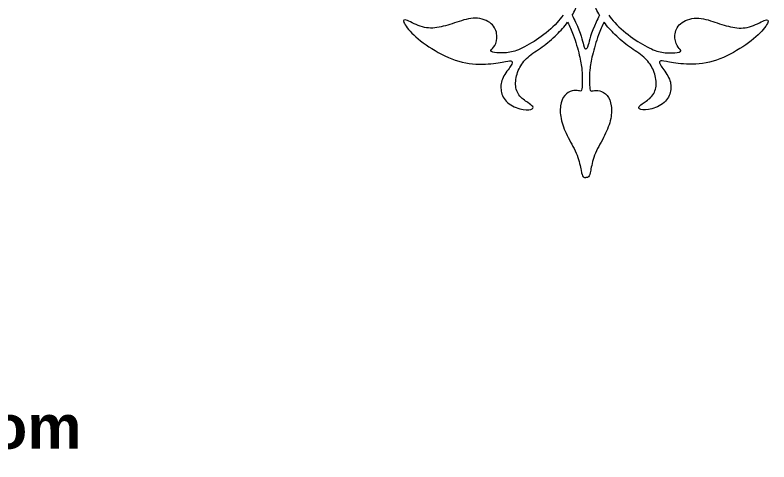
# Model space of a CAD drawing. Header units: millimetres. Extents: x -100 to 96, y -22 to 167.
# Drawn here: x -1.4 to 67.5, y -21.7 to 19.1 of the extents above; entities that cross this region are included whole.
import ezdxf

# ---------------------------------------------------------------- set-up
doc = ezdxf.new("R2010")
doc.units = ezdxf.units.MM
doc.header["$MEASUREMENT"] = 0
doc.layers.add('Layer 1', color=7, linetype='Continuous')

msp = doc.modelspace()

# ---------------------------------------------------------------- linework, layer by layer
at = {"layer": 'Layer 1', "lineweight": 20}
for points, knots in [([(49.5148, 19.1189), (49.7395, 19.5037), (49.924, 19.8961), (50.084, 20.2672), (50.084, 20.2672), (50.2957, 20.7578), (50.4652, 21.2112), (50.5718, 21.5773), (50.5718, 21.5773), (50.6785, 21.9434), (50.7226, 22.2224), (50.7666, 22.5013)], [0, 0, 0, 0, 0.25, 0.25, 0.25, 0.25, 0.5, 0.5, 0.5, 0.5, 1, 1, 1, 1]), ([(52.0184, 19.1189), (51.7937, 19.5037), (51.6092, 19.8961), (51.4492, 20.2672), (51.4492, 20.2672), (51.2375, 20.7578), (51.068, 21.2112), (50.9614, 21.5773), (50.9614, 21.5773), (50.8547, 21.9434), (50.8106, 22.2224), (50.7666, 22.5013)], [0, 0, 0, 0, 0.25, 0.25, 0.25, 0.25, 0.5, 0.5, 0.5, 0.5, 1, 1, 1, 1]), ([(48.6805, 19.1399), (48.5138, 18.9035), (48.3316, 18.6713), (48.134, 18.4515), (48.134, 18.4515), (47.6459, 17.9086), (47.0629, 17.4403), (46.4702, 17.0319), (46.4702, 17.0319), (45.8775, 16.6235), (45.2747, 16.2747), (44.7841, 16.0531), (44.7841, 16.0531), (44.2935, 15.8314), (43.9148, 15.7367), (43.5114, 15.6969), (43.5114, 15.6969), (43.1079, 15.657), (42.6795, 15.6721), (42.4155, 15.7144), (42.4155, 15.7144), (42.1515, 15.7567), (42.0518, 15.8265), (42.0892, 15.9161), (42.0892, 15.9161), (42.1265, 16.0057), (42.301, 16.1154), (42.4329, 16.347), (42.4329, 16.347), (42.5649, 16.5786), (42.6546, 16.9323), (42.6272, 17.3009), (42.6272, 17.3009), (42.5998, 17.6695), (42.4553, 18.0531), (42.1116, 18.3494), (42.1116, 18.3494), (41.768, 18.6458), (41.225, 18.855), (40.6646, 18.8625), (40.6646, 18.8625), (40.1042, 18.87), (39.5263, 18.6757), (38.966, 18.4889), (38.966, 18.4889), (38.4056, 18.3021), (37.8627, 18.1228), (37.3446, 18.0257), (37.3446, 18.0257), (36.8266, 17.9285), (36.3334, 17.9136), (35.8229, 18.058), (35.8229, 18.058), (35.3123, 18.2025), (34.7842, 18.5064), (34.4655, 18.6309), (34.4655, 18.6309), (34.1467, 18.7554), (34.0371, 18.7006), (34.1342, 18.4591), (34.1342, 18.4591), (34.2313, 18.2175), (34.5352, 17.789), (35.0308, 17.3234), (35.0308, 17.3234), (35.5264, 16.8576), (36.2139, 16.3544), (36.9859, 15.9012), (36.9859, 15.9012), (37.758, 15.4479), (38.6149, 15.0444), (39.4641, 14.8377), (39.4641, 14.8377), (40.3134, 14.631), (41.1553, 14.621), (41.8426, 14.6708), (41.8426, 14.6708), (42.53, 14.7206), (43.0631, 14.8302), (43.4068, 14.895), (43.4068, 14.895), (43.7505, 14.9597), (43.9049, 14.9797), (43.9821, 14.9274), (43.9821, 14.9274), (44.0593, 14.8751), (44.0593, 14.7505), (43.8924, 14.484), (43.8924, 14.484), (43.7255, 14.2175), (43.3918, 13.8091), (43.2025, 13.428), (43.2025, 13.428), (43.0133, 13.0469), (42.9684, 12.6933), (43.0107, 12.3272), (43.0107, 12.3272), (43.0531, 11.9611), (43.1826, 11.5824), (43.4914, 11.2661), (43.4914, 11.2661), (43.8003, 10.9498), (44.2884, 10.6958), (44.7243, 10.5737), (44.7243, 10.5737), (45.1601, 10.4517), (45.5437, 10.4617), (45.7454, 10.5165), (45.7454, 10.5165), (45.9471, 10.5713), (45.9671, 10.6709), (45.9049, 10.773), (45.9049, 10.773), (45.8426, 10.8751), (45.6981, 10.9797), (45.4541, 11.1441), (45.4541, 11.1441), (45.21, 11.3085), (44.8662, 11.5327), (44.6471, 11.839), (44.6471, 11.839), (44.4279, 12.1453), (44.3332, 12.5339), (44.3432, 12.9498), (44.3432, 12.9498), (44.3532, 13.3657), (44.4678, 13.8091), (44.6571, 14.2125), (44.6571, 14.2125), (44.8463, 14.616), (45.1104, 14.9797), (45.479, 15.3034), (45.479, 15.3034), (45.8476, 15.6272), (46.3208, 15.9111), (46.779, 16.2399), (46.779, 16.2399), (47.2373, 16.5686), (47.6807, 16.9423), (48.109, 17.3632), (48.109, 17.3632), (48.4612, 17.7092), (48.8033, 18.0872), (49.0992, 18.4875)], [0, 0, 0, 0, 0.027027, 0.027027, 0.027027, 0.027027, 0.0540541, 0.0540541, 0.0540541, 0.0540541, 0.0810811, 0.0810811, 0.0810811, 0.0810811, 0.1081081, 0.1081081, 0.1081081, 0.1081081, 0.1351351, 0.1351351, 0.1351351, 0.1351351, 0.1621622, 0.1621622, 0.1621622, 0.1621622, 0.1891892, 0.1891892, 0.1891892, 0.1891892, 0.2162162, 0.2162162, 0.2162162, 0.2162162, 0.2432432, 0.2432432, 0.2432432, 0.2432432, 0.2702703, 0.2702703, 0.2702703, 0.2702703, 0.2972973, 0.2972973, 0.2972973, 0.2972973, 0.3243243, 0.3243243, 0.3243243, 0.3243243, 0.3513514, 0.3513514, 0.3513514, 0.3513514, 0.3783784, 0.3783784, 0.3783784, 0.3783784, 0.4054054, 0.4054054, 0.4054054, 0.4054054, 0.4324324, 0.4324324, 0.4324324, 0.4324324, 0.4594595, 0.4594595, 0.4594595, 0.4594595, 0.4864865, 0.4864865, 0.4864865, 0.4864865, 0.5135135, 0.5135135, 0.5135135, 0.5135135, 0.5405405, 0.5405405, 0.5405405, 0.5405405, 0.5675676, 0.5675676, 0.5675676, 0.5675676, 0.5945946, 0.5945946, 0.5945946, 0.5945946, 0.6216216, 0.6216216, 0.6216216, 0.6216216, 0.6486486, 0.6486486, 0.6486486, 0.6486486, 0.6756757, 0.6756757, 0.6756757, 0.6756757, 0.7027027, 0.7027027, 0.7027027, 0.7027027, 0.7297297, 0.7297297, 0.7297297, 0.7297297, 0.7567568, 0.7567568, 0.7567568, 0.7567568, 0.7837838, 0.7837838, 0.7837838, 0.7837838, 0.8108108, 0.8108108, 0.8108108, 0.8108108, 0.8378378, 0.8378378, 0.8378378, 0.8378378, 0.8648649, 0.8648649, 0.8648649, 0.8648649, 0.8918919, 0.8918919, 0.8918919, 0.8918919, 0.9189189, 0.9189189, 0.9189189, 0.9189189, 0.9459459, 0.9459459, 0.9459459, 0.9459459, 1, 1, 1, 1]), ([(49.5148, 19.1189), (49.6308, 18.9026), (49.7367, 18.6935), (49.8297, 18.4957), (49.8297, 18.4957), (50.3054, 17.4845), (50.4499, 16.7671), (50.5508, 16.4088), (50.5508, 16.4088), (50.6517, 16.0505), (50.7092, 16.0512), (50.7666, 16.0518)], [0, 0, 0, 0, 0.25, 0.25, 0.25, 0.25, 0.5, 0.5, 0.5, 0.5, 1, 1, 1, 1]), ([(52.0184, 19.1189), (51.9024, 18.9026), (51.7965, 18.6935), (51.7035, 18.4957), (51.7035, 18.4957), (51.2278, 17.4845), (51.0833, 16.7671), (50.9824, 16.4088), (50.9824, 16.4088), (50.8815, 16.0505), (50.824, 16.0512), (50.7666, 16.0518)], [0, 0, 0, 0, 0.25, 0.25, 0.25, 0.25, 0.5, 0.5, 0.5, 0.5, 1, 1, 1, 1]), ([(52.8527, 19.1399), (53.0194, 18.9035), (53.2016, 18.6713), (53.3992, 18.4515), (53.3992, 18.4515), (53.8873, 17.9086), (54.4703, 17.4403), (55.063, 17.0319), (55.063, 17.0319), (55.6557, 16.6235), (56.2585, 16.2747), (56.7491, 16.0531), (56.7491, 16.0531), (57.2398, 15.8314), (57.6184, 15.7367), (58.0218, 15.6969), (58.0218, 15.6969), (58.4253, 15.657), (58.8537, 15.6721), (59.1177, 15.7144), (59.1177, 15.7144), (59.3817, 15.7567), (59.4814, 15.8265), (59.4441, 15.9161), (59.4441, 15.9161), (59.4067, 16.0057), (59.2323, 16.1154), (59.1003, 16.347), (59.1003, 16.347), (58.9683, 16.5786), (58.8786, 16.9323), (58.906, 17.3009), (58.906, 17.3009), (58.9334, 17.6695), (59.0779, 18.0531), (59.4216, 18.3494), (59.4216, 18.3494), (59.7653, 18.6458), (60.3082, 18.855), (60.8686, 18.8625), (60.8686, 18.8625), (61.429, 18.87), (62.0069, 18.6757), (62.5672, 18.4889), (62.5672, 18.4889), (63.1276, 18.3021), (63.6705, 18.1228), (64.1886, 18.0257), (64.1886, 18.0257), (64.7066, 17.9285), (65.1998, 17.9136), (65.7103, 18.058), (65.7103, 18.058), (66.2209, 18.2025), (66.749, 18.5064), (67.0678, 18.6309), (67.0678, 18.6309), (67.3865, 18.7554), (67.4962, 18.7006), (67.399, 18.4591), (67.399, 18.4591), (67.3019, 18.2175), (66.998, 17.789), (66.5024, 17.3234), (66.5024, 17.3234), (66.0068, 16.8576), (65.3193, 16.3544), (64.5473, 15.9012), (64.5473, 15.9012), (63.7752, 15.4479), (62.9184, 15.0444), (62.0691, 14.8377), (62.0691, 14.8377), (61.2198, 14.631), (60.3779, 14.621), (59.6906, 14.6708), (59.6906, 14.6708), (59.0032, 14.7206), (58.4701, 14.8302), (58.1264, 14.895), (58.1264, 14.895), (57.7828, 14.9597), (57.6283, 14.9797), (57.5511, 14.9274), (57.5511, 14.9274), (57.4739, 14.8751), (57.4739, 14.7505), (57.6408, 14.484), (57.6408, 14.484), (57.8077, 14.2175), (58.1414, 13.8091), (58.3307, 13.428), (58.3307, 13.428), (58.5199, 13.0469), (58.5648, 12.6933), (58.5225, 12.3272), (58.5225, 12.3272), (58.4801, 11.9611), (58.3506, 11.5824), (58.0418, 11.2661), (58.0418, 11.2661), (57.7329, 10.9498), (57.2448, 10.6958), (56.8089, 10.5737), (56.8089, 10.5737), (56.3731, 10.4517), (55.9895, 10.4617), (55.7878, 10.5165), (55.7878, 10.5165), (55.5861, 10.5713), (55.5661, 10.6709), (55.6283, 10.773), (55.6283, 10.773), (55.6906, 10.8751), (55.8351, 10.9797), (56.0792, 11.1441), (56.0792, 11.1441), (56.3232, 11.3085), (56.667, 11.5327), (56.8861, 11.839), (56.8861, 11.839), (57.1053, 12.1453), (57.2, 12.5339), (57.1901, 12.9498), (57.1901, 12.9498), (57.1801, 13.3657), (57.0654, 13.8091), (56.8761, 14.2125), (56.8761, 14.2125), (56.6869, 14.616), (56.4228, 14.9797), (56.0542, 15.3034), (56.0542, 15.3034), (55.6857, 15.6272), (55.2124, 15.9111), (54.7542, 16.2399), (54.7542, 16.2399), (54.2959, 16.5686), (53.8525, 16.9423), (53.4242, 17.3632), (53.4242, 17.3632), (53.0721, 17.7092), (52.73, 18.0872), (52.434, 18.4875)], [0, 0, 0, 0, 0.027027, 0.027027, 0.027027, 0.027027, 0.0540541, 0.0540541, 0.0540541, 0.0540541, 0.0810811, 0.0810811, 0.0810811, 0.0810811, 0.1081081, 0.1081081, 0.1081081, 0.1081081, 0.1351351, 0.1351351, 0.1351351, 0.1351351, 0.1621622, 0.1621622, 0.1621622, 0.1621622, 0.1891892, 0.1891892, 0.1891892, 0.1891892, 0.2162162, 0.2162162, 0.2162162, 0.2162162, 0.2432432, 0.2432432, 0.2432432, 0.2432432, 0.2702703, 0.2702703, 0.2702703, 0.2702703, 0.2972973, 0.2972973, 0.2972973, 0.2972973, 0.3243243, 0.3243243, 0.3243243, 0.3243243, 0.3513514, 0.3513514, 0.3513514, 0.3513514, 0.3783784, 0.3783784, 0.3783784, 0.3783784, 0.4054054, 0.4054054, 0.4054054, 0.4054054, 0.4324324, 0.4324324, 0.4324324, 0.4324324, 0.4594595, 0.4594595, 0.4594595, 0.4594595, 0.4864865, 0.4864865, 0.4864865, 0.4864865, 0.5135135, 0.5135135, 0.5135135, 0.5135135, 0.5405405, 0.5405405, 0.5405405, 0.5405405, 0.5675676, 0.5675676, 0.5675676, 0.5675676, 0.5945946, 0.5945946, 0.5945946, 0.5945946, 0.6216216, 0.6216216, 0.6216216, 0.6216216, 0.6486486, 0.6486486, 0.6486486, 0.6486486, 0.6756757, 0.6756757, 0.6756757, 0.6756757, 0.7027027, 0.7027027, 0.7027027, 0.7027027, 0.7297297, 0.7297297, 0.7297297, 0.7297297, 0.7567568, 0.7567568, 0.7567568, 0.7567568, 0.7837838, 0.7837838, 0.7837838, 0.7837838, 0.8108108, 0.8108108, 0.8108108, 0.8108108, 0.8378378, 0.8378378, 0.8378378, 0.8378378, 0.8648649, 0.8648649, 0.8648649, 0.8648649, 0.8918919, 0.8918919, 0.8918919, 0.8918919, 0.9189189, 0.9189189, 0.9189189, 0.9189189, 0.9459459, 0.9459459, 0.9459459, 0.9459459, 1, 1, 1, 1]), ([(49.0992, 18.4875), (49.2966, 18.13), (49.4623, 17.7467), (49.6155, 17.3232), (49.6155, 17.3232), (49.8347, 16.718), (50.029, 16.0305), (50.161, 15.4876), (50.161, 15.4876), (50.293, 14.9447), (50.3628, 14.5461), (50.4001, 14.1352), (50.4001, 14.1352), (50.4374, 13.7242), (50.4425, 13.3008), (50.435, 12.9671), (50.435, 12.9671), (50.4275, 12.6333), (50.4076, 12.3892), (50.3628, 12.2797), (50.3628, 12.2797), (50.3179, 12.1701), (50.2481, 12.195), (50.1037, 12.2198), (50.1037, 12.2198), (49.9593, 12.2448), (49.74, 12.2697), (49.506, 12.2149), (49.506, 12.2149), (49.2719, 12.1601), (49.0227, 12.0256), (48.831, 11.7965), (48.831, 11.7965), (48.6392, 11.5674), (48.5047, 11.2435), (48.4499, 10.8476), (48.4499, 10.8476), (48.3951, 10.4516), (48.42, 9.9833), (48.542, 9.4877), (48.542, 9.4877), (48.6641, 8.9921), (48.8833, 8.469), (49.1573, 7.936), (49.1573, 7.936), (49.4313, 7.403), (49.76, 6.86), (49.9667, 6.332), (49.9667, 6.332), (50.1735, 5.804), (50.2581, 5.291), (50.3253, 4.9522), (50.3253, 4.9522), (50.3926, 4.6135), (50.4424, 4.4491), (50.513, 4.3671), (50.513, 4.3671), (50.5837, 4.2851), (50.6752, 4.2853), (50.7666, 4.2856)], [0, 0, 0, 0, 0.0625, 0.0625, 0.0625, 0.0625, 0.125, 0.125, 0.125, 0.125, 0.1875, 0.1875, 0.1875, 0.1875, 0.25, 0.25, 0.25, 0.25, 0.3125, 0.3125, 0.3125, 0.3125, 0.375, 0.375, 0.375, 0.375, 0.4375, 0.4375, 0.4375, 0.4375, 0.5, 0.5, 0.5, 0.5, 0.5625, 0.5625, 0.5625, 0.5625, 0.625, 0.625, 0.625, 0.625, 0.6875, 0.6875, 0.6875, 0.6875, 0.75, 0.75, 0.75, 0.75, 0.8125, 0.8125, 0.8125, 0.8125, 0.875, 0.875, 0.875, 0.875, 1, 1, 1, 1]), ([(52.434, 18.4875), (52.2366, 18.13), (52.0709, 17.7467), (51.9177, 17.3232), (51.9177, 17.3232), (51.6985, 16.718), (51.5042, 16.0305), (51.3722, 15.4876), (51.3722, 15.4876), (51.2402, 14.9447), (51.1704, 14.5461), (51.1331, 14.1352), (51.1331, 14.1352), (51.0958, 13.7242), (51.0907, 13.3008), (51.0982, 12.9671), (51.0982, 12.9671), (51.1057, 12.6333), (51.1256, 12.3892), (51.1704, 12.2797), (51.1704, 12.2797), (51.2153, 12.1701), (51.2851, 12.195), (51.4295, 12.2198), (51.4295, 12.2198), (51.5739, 12.2448), (51.7932, 12.2697), (52.0272, 12.2149), (52.0272, 12.2149), (52.2613, 12.1601), (52.5105, 12.0256), (52.7022, 11.7965), (52.7022, 11.7965), (52.894, 11.5674), (53.0285, 11.2435), (53.0833, 10.8476), (53.0833, 10.8476), (53.1381, 10.4516), (53.1132, 9.9833), (52.9912, 9.4877), (52.9912, 9.4877), (52.8691, 8.9921), (52.6499, 8.469), (52.3759, 7.936), (52.3759, 7.936), (52.102, 7.403), (51.7732, 6.86), (51.5665, 6.332), (51.5665, 6.332), (51.3598, 5.804), (51.2751, 5.291), (51.2079, 4.9522), (51.2079, 4.9522), (51.1406, 4.6135), (51.0908, 4.4491), (51.0202, 4.3671), (51.0202, 4.3671), (50.9495, 4.2851), (50.858, 4.2853), (50.7666, 4.2856)], [0, 0, 0, 0, 0.0625, 0.0625, 0.0625, 0.0625, 0.125, 0.125, 0.125, 0.125, 0.1875, 0.1875, 0.1875, 0.1875, 0.25, 0.25, 0.25, 0.25, 0.3125, 0.3125, 0.3125, 0.3125, 0.375, 0.375, 0.375, 0.375, 0.4375, 0.4375, 0.4375, 0.4375, 0.5, 0.5, 0.5, 0.5, 0.5625, 0.5625, 0.5625, 0.5625, 0.625, 0.625, 0.625, 0.625, 0.6875, 0.6875, 0.6875, 0.6875, 0.75, 0.75, 0.75, 0.75, 0.8125, 0.8125, 0.8125, 0.8125, 0.875, 0.875, 0.875, 0.875, 1, 1, 1, 1])]:
    msp.add_open_spline(points, degree=3, knots=knots, dxfattribs=at)

# ---------------------------------------------------------------- texts
at = {"insert": (-65.5, -16.5), "char_height": 4, "width": 122, "attachment_point": 1}
msp.add_mtext('{\\fArial|b1|i0|c0|p34;www.craftsmanspace.com}', dxfattribs=at)

doc.saveas('drawing.dxf')
